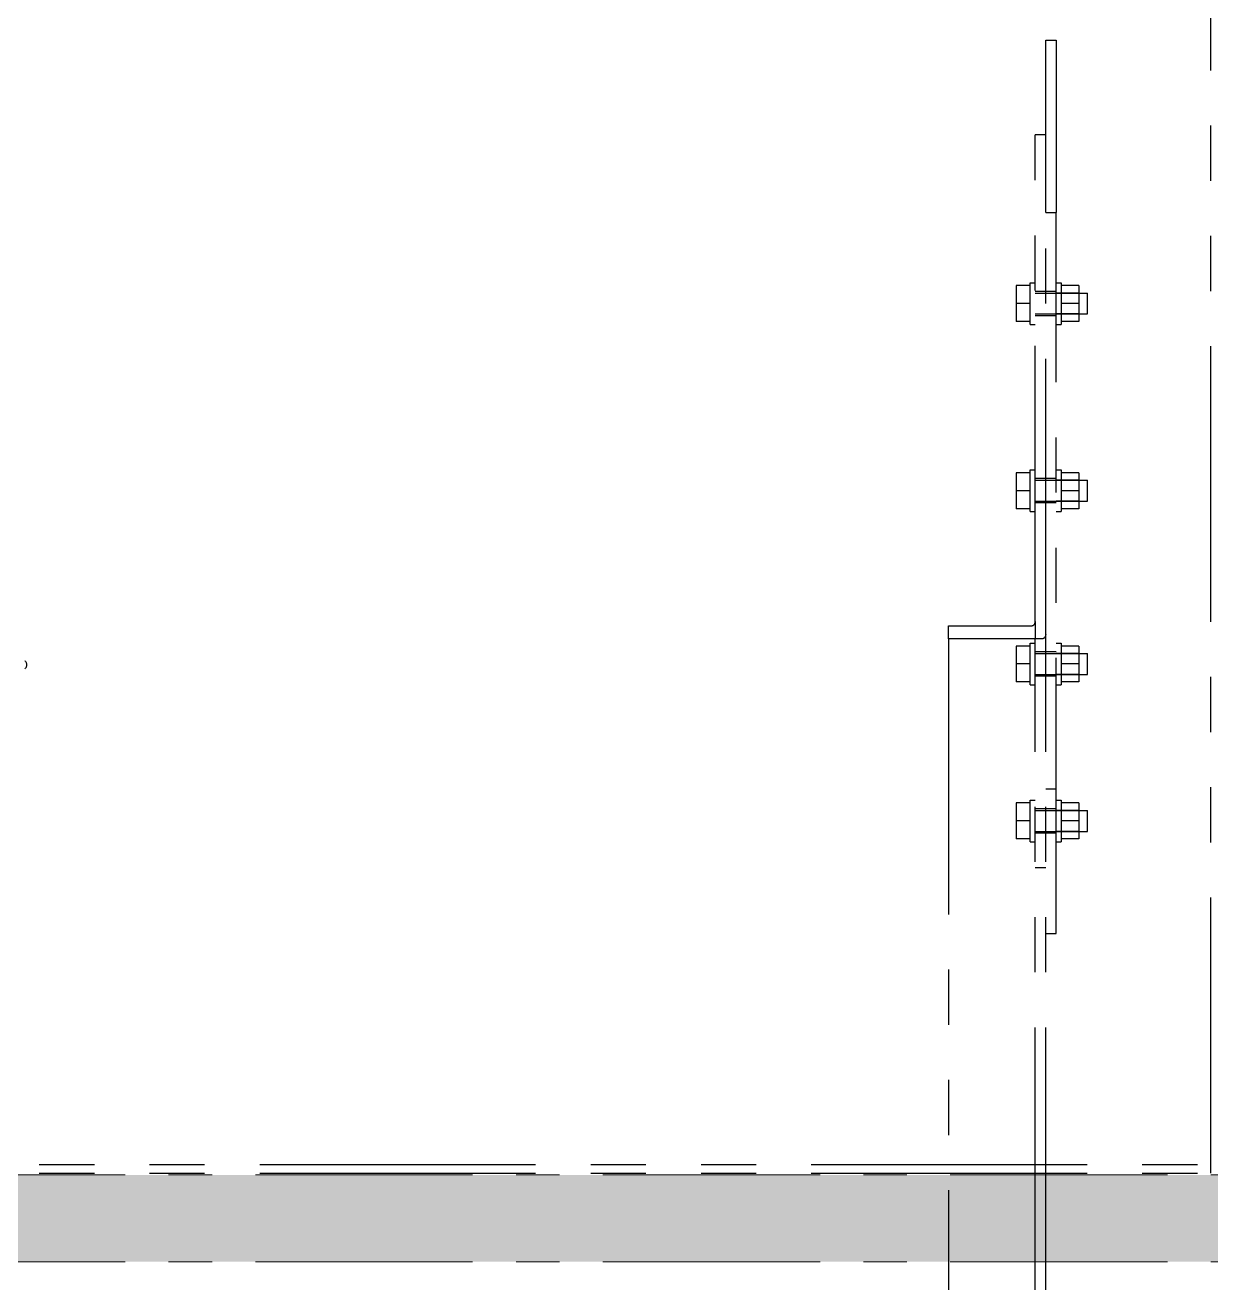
# Model space of a CAD drawing. Header units: millimetres. Extents: x -46397 to 283259, y -8690 to 23983.
# Drawn here: x -20014 to -19332, y -3021 to -2297 of the extents above; entities that cross this region are included whole.
import ezdxf

# ---------------------------------------------------------------- set-up
doc = ezdxf.new("R2010")
doc.units = ezdxf.units.MM
doc.linetypes.add('CENTER', pattern=[2, 1.25, -0.25, 0.25, -0.25])
doc.linetypes.add('PHANTOM', pattern=[63.5, 31.75, -6.35, 6.35, -6.35, 6.35, -6.35])
doc.layers.add('DUONGTAM', color=1, linetype='CENTER', lineweight=0)

# ---------------------------------------------------------------- blocks, each defined once
blk = doc.blocks.new('BO-2')
at = {"color": 251, "linetype": 'PHANTOM', "ltscale": 5}
for p, q in [((1502.33, -992.34), (1502.33, -2.34)), ((1407.26, -439.14), (1407.26, -339.89)), ((1407.26, -339.89), (1413.26, -339.89)), ((1413.26, -339.89), (1413.26, -439.14)), ((1401.26, -674.55), (1401.26, -394.45)), ((1407.26, -394.45), (1401.26, -394.45)), ((1407.26, -682.1), (1407.26, -394.45)), ((1407.26, -439.14), (1413.26, -439.14)), ((1413.26, -854.37), (1413.26, -439.14)), ((1390.26, -481.18), (1390.26, -491.53)), ((1398.26, -481.18), (1390.26, -481.18)), ((1398.26, -503.53), (1398.26, -479.53)), ((1398.26, -479.53), (1401.26, -479.53)), ((1407.26, -484.53), (1401.26, -484.53)), ((1413.26, -484.53), (1407.26, -484.53)), ((1413.26, -479.53), (1416.26, -479.53)), ((1416.26, -479.53), (1416.26, -503.53)), ((1426.26, -481.18), (1416.26, -481.18)), ((1426.26, -481.18), (1426.26, -491.53)), ((1390.26, -491.53), (1390.26, -501.88)), ((1398.26, -491.53), (1390.26, -491.53)), ((1401.26, -485.53), (1426.26, -485.53)), ((1426.26, -485.53), (1413.26, -485.53)), ((1426.26, -491.53), (1416.26, -491.53)), ((1426.26, -485.53), (1431.26, -485.53)), ((1426.26, -491.53), (1426.26, -501.88)), ((1431.26, -497.53), (1431.26, -485.53)), ((1401.26, -497.53), (1426.26, -497.53)), ((1407.26, -498.53), (1401.26, -498.53)), ((1413.26, -498.53), (1407.26, -498.53)), ((1426.26, -497.53), (1413.26, -497.53)), ((1426.26, -497.53), (1431.26, -497.53)), ((1398.26, -501.88), (1390.26, -501.88)), ((1398.26, -503.53), (1401.26, -503.53)), ((1413.26, -503.53), (1416.26, -503.53)), ((1426.26, -501.88), (1416.26, -501.88)), ((1390.26, -588.99), (1390.26, -599.34)), ((1398.26, -588.99), (1390.26, -588.99)), ((1398.26, -611.34), (1398.26, -587.34)), ((1398.26, -587.34), (1401.26, -587.34)), ((1407.26, -592.34), (1401.26, -592.34)), ((1401.26, -593.34), (1426.26, -593.34)), ((1413.26, -592.34), (1407.26, -592.34)), ((1413.26, -587.34), (1416.26, -587.34)), ((1426.26, -593.34), (1413.26, -593.34)), ((1416.26, -587.34), (1416.26, -611.34)), ((1426.26, -588.99), (1416.26, -588.99)), ((1426.26, -588.99), (1426.26, -599.34)), ((1426.26, -593.34), (1431.26, -593.34)), ((1431.26, -605.34), (1431.26, -593.34)), ((1390.26, -599.34), (1390.26, -609.7)), ((1398.26, -599.34), (1390.26, -599.34)), ((1426.26, -599.34), (1416.26, -599.34)), ((1426.26, -599.34), (1426.26, -609.7)), ((1401.26, -605.34), (1426.26, -605.34)), ((1407.26, -606.34), (1401.26, -606.34)), ((1413.26, -606.34), (1407.26, -606.34)), ((1426.26, -605.34), (1413.26, -605.34)), ((1426.26, -605.34), (1431.26, -605.34)), ((1398.26, -609.7), (1390.26, -609.7)), ((1398.26, -611.34), (1401.26, -611.34)), ((1413.26, -611.34), (1416.26, -611.34)), ((1426.26, -609.7), (1416.26, -609.7)), ((1351.28, -677.07), (1399.26, -677.07)), ((1351.28, -684.61), (1351.28, -677.07)), ((1401.26, -674.55), (1401.26, -684.61)), ((1351.28, -684.61), (1351.28, -1384.61)), ((1401.26, -684.61), (1351.28, -684.61)), ((1398.26, -711.11), (1398.26, -687.11)), ((1398.26, -687.11), (1401.26, -687.11)), ((1401.26, -1384.61), (1401.26, -684.61)), ((1405.26, -684.61), (1401.26, -684.61)), ((1407.26, -1384.61), (1407.26, -682.1)), ((1413.26, -687.11), (1416.26, -687.11)), ((1416.26, -687.11), (1416.26, -711.11)), ((1390.26, -688.76), (1390.26, -699.11)), ((1398.26, -688.76), (1390.26, -688.76)), ((1407.26, -692.11), (1401.26, -692.11)), ((1401.26, -693.11), (1426.26, -693.11)), ((1413.26, -692.11), (1407.26, -692.11)), ((1426.26, -693.11), (1413.26, -693.11)), ((1426.26, -688.76), (1416.26, -688.76)), ((1426.26, -688.76), (1426.26, -699.11)), ((1426.26, -693.11), (1431.26, -693.11)), ((1431.26, -705.11), (1431.26, -693.11)), ((1390.26, -699.11), (1390.26, -709.46)), ((1398.26, -699.11), (1390.26, -699.11)), ((1426.26, -699.11), (1416.26, -699.11)), ((1426.26, -699.11), (1426.26, -709.46)), ((1398.26, -709.46), (1390.26, -709.46)), ((1401.26, -705.11), (1426.26, -705.11)), ((1407.26, -706.11), (1401.26, -706.11)), ((1413.26, -706.11), (1407.26, -706.11)), ((1426.26, -705.11), (1413.26, -705.11)), ((1426.26, -709.46), (1416.26, -709.46)), ((1426.26, -705.11), (1431.26, -705.11)), ((1398.26, -711.11), (1401.26, -711.11)), ((1413.26, -711.11), (1416.26, -711.11)), ((1407.26, -771.03), (1413.26, -771.03)), ((1390.26, -779.13), (1390.26, -789.48)), ((1398.26, -779.13), (1390.26, -779.13)), ((1398.26, -801.48), (1398.26, -777.48)), ((1398.26, -777.48), (1401.26, -777.48)), ((1413.26, -777.48), (1416.26, -777.48)), ((1416.26, -777.48), (1416.26, -801.48)), ((1426.26, -779.13), (1416.26, -779.13)), ((1426.26, -779.13), (1426.26, -789.48)), ((1407.26, -782.48), (1401.26, -782.48)), ((1401.26, -783.48), (1426.26, -783.48)), ((1413.26, -782.48), (1407.26, -782.48)), ((1426.26, -783.48), (1413.26, -783.48)), ((1426.26, -783.48), (1431.26, -783.48)), ((1431.26, -795.48), (1431.26, -783.48)), ((1390.26, -789.48), (1390.26, -799.84)), ((1398.26, -789.48), (1390.26, -789.48)), ((1401.26, -795.48), (1426.26, -795.48)), ((1407.26, -796.48), (1401.26, -796.48)), ((1413.26, -796.48), (1407.26, -796.48)), ((1426.26, -795.48), (1413.26, -795.48)), ((1426.26, -789.48), (1416.26, -789.48)), ((1426.26, -789.48), (1426.26, -799.84)), ((1426.26, -795.48), (1431.26, -795.48)), ((1398.26, -799.84), (1390.26, -799.84)), ((1398.26, -801.48), (1401.26, -801.48)), ((1413.26, -801.48), (1416.26, -801.48)), ((1426.26, -799.84), (1416.26, -799.84)), ((1407.26, -816.49), (1401.26, -816.49)), ((1407.26, -854.37), (1413.26, -854.37)), ((2.33, -987.34), (1502.33, -987.34)), ((2.33, -992.34), (1502.33, -992.34))]:
    blk.add_line(p, q, dxfattribs=at)
blk.add_arc((817.54, -699.59), 3.14, 315, 45, dxfattribs=at)
blk.add_ellipse((1399.26, -674.55), major_axis=(0, -2.51), ratio=0.79546, start_param=0, end_param=1.570796, dxfattribs=at)
at = {"color": 251, "linetype": 'PHANTOM', "ltscale": 5, "extrusion": (-1.48896e-15, 2.64943e-16, -1)}
blk.add_ellipse((1405.26, -682.1), major_axis=(0, -2.51), ratio=0.795463, start_param=-1.570796, end_param=0, dxfattribs=at)

msp = doc.modelspace()

# ---------------------------------------------------------------- hatches: boundary and pattern name
h = msp.add_hatch()
h.set_pattern_fill('AR-HBONE', color=1, scale=0.3)
h.set_pattern_definition([(45, (-288320.135, 2325.294), (0, 43.1052294), [91.44, -30.48]), (135, (-288298.583, 2346.847), (4e-15, 43.1052294), [91.44, -30.48])])
h.paths.add_polyline_path([(-17781.52, -926.87), (-23881.52, -926.87, 0.282615), (-24230.2, -1141.06, 0.238931), (-24230.2, -2794.67, 0.282615), (-23881.52, -3008.87), (-17781.52, -3008.87, 0.282615), (-17432.84, -2794.67, 0.238931), (-17432.84, -1141.06, 0.282615)])
h.paths.add_polyline_path([(-17477.44, -1163.66, -0.238931), (-17477.44, -2772.07, -0.282615), (-17781.52, -2958.87), (-23881.52, -2958.87, -0.282615), (-24185.6, -2772.07, -0.238931), (-24185.6, -1163.66, -0.282615), (-23881.52, -976.87), (-17781.52, -976.87, -0.282615)], flags=16)

# ---------------------------------------------------------------- linework, layer by layer
at = {"layer": 'DUONGTAM', "color": 5, "lineweight": 0, "ltscale": 100}
for points in [[(-17432.84, -1141.06, 0.282615), (-17781.52, -926.87), (-23881.52, -926.87, 0.282615), (-24230.2, -1141.06, 0.238931), (-24230.2, -2794.67, 0.282615), (-23881.52, -3008.87), (-17781.52, -3008.87, 0.282615), (-17432.84, -2794.67, 0.238931)], [(-17477.44, -1163.66, 0.282615), (-17781.52, -976.87), (-23881.52, -976.87, 0.282615), (-24185.6, -1163.66, 0.238931), (-24185.6, -2772.07, 0.282615), (-23881.52, -2958.87), (-17781.52, -2958.87, 0.282615), (-17477.44, -2772.07, 0.238931)]]:
    msp.add_lwpolyline(points, format="xyb", close=True, dxfattribs=at)

# ---------------------------------------------------------------- block references
msp.add_blockref('BO-2', (-20833.85, -1965.53, -1.5))

doc.saveas('drawing.dxf')
